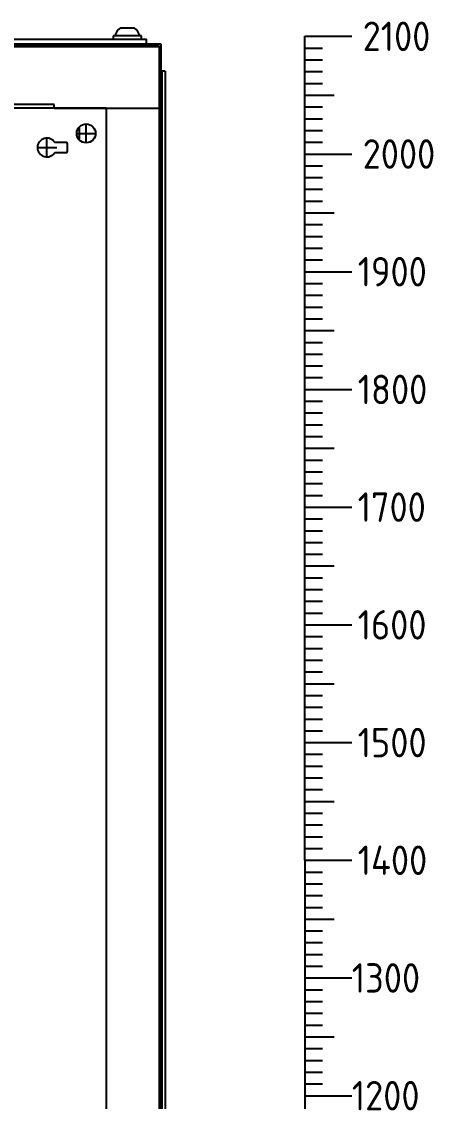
# Model space of a CAD drawing. Header units: millimetres. Extents: x 42151 to 59780, y 37376 to 44547.
# Drawn here: x 48480 to 48829, y 43101 to 44018 of the extents above; entities that cross this region are included whole.
import ezdxf
from ezdxf.enums import TextEntityAlignment as Align

# ---------------------------------------------------------------- set-up
doc = ezdxf.new("R2010")
doc.units = ezdxf.units.MM
doc.layers.add('! NO PLOT !', color=7, linetype='Continuous', true_color=0xff75dd, plot=False)
doc.layers.add('000-PI-ORMAR', color=2, linetype='Continuous')
doc.layers.add('002-PI-Kabelska kanalica', color=150, linetype='Continuous')
doc.styles.add('PI0', font='isocpeur.ttf', dxfattribs={"width": 0.9})

# ---------------------------------------------------------------- blocks, each defined once
blk = doc.blocks.new('2000x800_montazna ploca')
at = {"layer": '! NO PLOT !'}
for p, q in [((-3651.67, 1616.29), (-3651.67, 1633.09)), ((-3660.07, 1624.69), (-3643.27, 1624.69)), ((-3657.67, 1629.98), (-3657.67, 1619.4)), ((-3684.97, 1604.29), (-3684.97, 1621.09)), ((-3668.47, 1616.89), (-3678.16, 1616.89)), ((-3667.47, 1609.49), (-3667.47, 1615.89)), ((-3693.37, 1612.69), (-3676.57, 1612.69)), ((-3678.16, 1608.49), (-3668.47, 1608.49))]:
    blk.add_line(p, q, dxfattribs=at)
blk.add_circle((-3651.67, 1624.69), 8, dxfattribs=at)
for centre, radius, start, end in [((-3684.97, 1612.69), 8, 31.66824, 328.33176), ((-3668.47, 1615.89), 1, 0, 90), ((-3668.47, 1609.49), 1, 270, 0)]:
    blk.add_arc(centre, radius, start, end, dxfattribs=at)
at = {"layer": '000-PI-ORMAR'}
for p, q in [((-3678.67, 1649.19), (-4289.67, 1649.19)), ((-3678.67, 1646.19), (-3678.67, 1649.19)), ((-3678.67, 1646.19), (-3634.67, 1646.19)), ((-3634.67, 1646.19), (-3634.67, -243.81))]:
    blk.add_line(p, q, dxfattribs=at)
blk = doc.blocks.new('*U136')
at = {"layer": '002-PI-Kabelska kanalica'}
for q in [(-20, 1630), (60, -100)]:
    blk.add_line((-20, -100), q, dxfattribs=at)
blk = doc.blocks.new('SKALA_2100')
for p, q in [((6091.94, 12435.39), (6091.94, 13135.39)), ((6091.94, 13135.39), (6131.94, 13135.39)), ((6091.94, 13125.39), (6106.94, 13125.39)), ((6091.94, 13115.39), (6106.94, 13115.39)), ((6091.94, 13105.39), (6106.94, 13105.39)), ((6091.94, 13095.39), (6106.94, 13095.39)), ((6091.94, 13085.39), (6116.94, 13085.39)), ((6091.94, 13075.39), (6106.94, 13075.39)), ((6091.94, 13065.39), (6106.94, 13065.39)), ((6091.94, 13055.39), (6106.94, 13055.39)), ((6091.94, 13045.39), (6106.94, 13045.39)), ((6091.94, 13035.39), (6131.94, 13035.39)), ((6091.94, 13035.39), (6131.94, 13035.39)), ((6091.94, 13025.39), (6106.94, 13025.39)), ((6091.94, 13015.39), (6106.94, 13015.39)), ((6091.94, 13005.39), (6106.94, 13005.39)), ((6091.94, 12995.39), (6106.94, 12995.39)), ((6091.94, 12985.39), (6116.94, 12985.39)), ((6091.94, 12975.39), (6106.94, 12975.39)), ((6091.94, 12965.39), (6106.94, 12965.39)), ((6091.94, 12955.39), (6106.94, 12955.39)), ((6091.94, 12945.39), (6106.94, 12945.39)), ((6091.94, 12935.39), (6131.94, 12935.39)), ((6091.94, 12925.39), (6106.94, 12925.39)), ((6091.94, 12915.39), (6106.94, 12915.39)), ((6091.94, 12905.39), (6106.94, 12905.39)), ((6091.94, 12895.39), (6106.94, 12895.39)), ((6091.94, 12885.39), (6116.94, 12885.39)), ((6091.94, 12875.39), (6106.94, 12875.39)), ((6091.94, 12865.39), (6106.94, 12865.39)), ((6091.94, 12855.39), (6106.94, 12855.39)), ((6091.94, 12845.39), (6106.94, 12845.39)), ((6091.94, 12835.39), (6131.94, 12835.39)), ((6091.94, 12825.39), (6106.94, 12825.39)), ((6091.94, 12815.39), (6106.94, 12815.39)), ((6091.94, 12805.39), (6106.94, 12805.39)), ((6091.94, 12795.39), (6106.94, 12795.39)), ((6091.94, 12785.39), (6116.94, 12785.39)), ((6091.94, 12775.39), (6106.94, 12775.39)), ((6091.94, 12765.39), (6106.94, 12765.39)), ((6091.94, 12755.39), (6106.94, 12755.39)), ((6091.94, 12745.39), (6106.94, 12745.39)), ((6091.94, 12735.39), (6131.94, 12735.39)), ((6091.94, 12725.39), (6106.94, 12725.39)), ((6091.94, 12715.39), (6106.94, 12715.39)), ((6091.94, 12705.39), (6106.94, 12705.39)), ((6091.94, 12695.39), (6106.94, 12695.39)), ((6091.94, 12685.39), (6116.94, 12685.39)), ((6091.94, 12675.39), (6106.94, 12675.39)), ((6091.94, 12665.39), (6106.94, 12665.39)), ((6091.94, 12655.39), (6106.94, 12655.39)), ((6091.94, 12645.39), (6106.94, 12645.39)), ((6091.94, 12635.39), (6131.94, 12635.39)), ((6091.94, 12625.39), (6106.94, 12625.39)), ((6091.94, 12615.39), (6106.94, 12615.39)), ((6091.94, 12605.39), (6106.94, 12605.39)), ((6091.94, 12595.39), (6106.94, 12595.39)), ((6091.94, 12585.39), (6116.94, 12585.39)), ((6091.94, 12575.39), (6106.94, 12575.39)), ((6091.94, 12565.39), (6106.94, 12565.39)), ((6091.94, 12555.39), (6106.94, 12555.39)), ((6091.94, 12545.39), (6106.94, 12545.39)), ((6091.94, 12535.39), (6131.94, 12535.39)), ((6091.94, 12525.39), (6106.94, 12525.39)), ((6091.94, 12515.39), (6106.94, 12515.39)), ((6091.94, 12505.39), (6106.94, 12505.39)), ((6091.94, 12495.39), (6106.94, 12495.39)), ((6091.94, 12485.39), (6116.94, 12485.39)), ((6091.94, 12475.39), (6106.94, 12475.39)), ((6091.94, 12465.39), (6106.94, 12465.39)), ((6091.94, 12455.39), (6106.94, 12455.39)), ((6091.94, 12445.39), (6106.94, 12445.39)), ((6091.94, 12435.39), (6131.94, 12435.39)), ((6091.94, 12435.39), (6091.94, 11575.39)), ((6091.94, 12435.39), (6131.94, 12435.39)), ((6091.94, 12425.39), (6106.94, 12425.39)), ((6091.94, 12415.39), (6106.94, 12415.39)), ((6091.94, 12405.39), (6106.94, 12405.39)), ((6091.94, 12395.39), (6106.94, 12395.39)), ((6091.94, 12385.39), (6116.94, 12385.39)), ((6091.94, 12375.39), (6106.94, 12375.39)), ((6091.94, 12365.39), (6106.94, 12365.39)), ((6091.94, 12355.39), (6106.94, 12355.39)), ((6091.94, 12345.39), (6106.94, 12345.39)), ((6091.94, 12335.39), (6131.94, 12335.39)), ((6091.94, 12325.39), (6106.94, 12325.39)), ((6091.94, 12315.39), (6106.94, 12315.39)), ((6091.94, 12305.39), (6106.94, 12305.39)), ((6091.94, 12295.39), (6106.94, 12295.39)), ((6091.94, 12285.39), (6116.94, 12285.39)), ((6091.94, 12275.39), (6106.94, 12275.39)), ((6091.94, 12265.39), (6106.94, 12265.39)), ((6091.94, 12255.39), (6106.94, 12255.39)), ((6091.94, 12245.39), (6106.94, 12245.39)), ((6091.94, 12235.39), (6131.94, 12235.39)), ((6091.94, 12235.39), (6131.94, 12235.39)), ((6091.94, 12235.39), (6131.94, 12235.39))]:
    blk.add_line(p, q)
at = {"style": 'PI0', "width": 0.9}
for s, p in [('2100', (6141.12, 13135.39)), ('2000', (6141.12, 13035.39)), ('1900', (6136.91, 12935.39)), ('1800', (6136.91, 12835.39)), ('1700', (6136.91, 12735.39)), ('1600', (6136.91, 12635.39)), ('1500', (6136.91, 12535.39)), ('1400', (6136.91, 12435.39)), ('1300', (6131.94, 12335.39)), ('1200', (6131.94, 12235.39))]:
    blk.add_text(s, height=25, dxfattribs=at).set_placement(p, align=Align.MIDDLE_LEFT)

msp = doc.modelspace()

# ---------------------------------------------------------------- linework, layer by layer
at = {"layer": '! NO PLOT !', "ltscale": 0.25}
msp.add_line((48551.526, 43944.747), (48596.526, 43944.747), dxfattribs=at)
at = {"layer": '000-PI-ORMAR'}
for p, q in [((48581.526, 44006.147), (48557.526, 44006.147)), ((48557.526, 44006.147), (48557.526, 44003.247)), ((48575.526, 44012.747), (48563.526, 44012.747)), ((48581.526, 44003.247), (48581.526, 44006.147)), ((47818.276, 44003.247), (48585.776, 44003.247)), ((47818.276, 43999.247), (48585.776, 43999.247)), ((47818.276, 43997.747), (48585.776, 43997.747)), ((48585.776, 43996.747), (48585.776, 44003.247)), ((48585.776, 43999.247), (48598.026, 43999.247)), ((48585.776, 43997.747), (48596.526, 43997.747)), ((48596.526, 43997.747), (48596.526, 43996.747)), ((48598.026, 43999.247), (48598.026, 43996.747)), ((48598.038, 43996.747), (47806.038, 43996.747)), ((48596.526, 43996.747), (48596.526, 42012.247)), ((48598.026, 43996.747), (48598.026, 42012.247)), ((48598.038, 42012.247), (48598.038, 43996.747)), ((48598.807, 43976.247), (48598.038, 43976.111)), ((48601.526, 43976.247), (48598.807, 43976.247)), ((48598.807, 43976.247), (48598.807, 42025.247)), ((48601.526, 43976.247), (48601.526, 42025.247))]:
    msp.add_line(p, q, dxfattribs=at)
for centre, start, end in [((48569.921, 44003.552), 124.82083, 166.605416), ((48569.131, 44003.552), 13.394584, 55.17917)]:
    msp.add_arc(centre, 11.2, start, end, dxfattribs=at)

# ---------------------------------------------------------------- block references
for name, p in [('SKALA_2100', (42628.091, 30870.361)), ('2000x800_montazna ploca', (52186.195, 42298.559))]:
    msp.add_blockref(name, p)
at = {"rotation": 180}
msp.add_blockref('*U136', (48531.526, 43844.747), dxfattribs=at)

doc.saveas('drawing.dxf')
